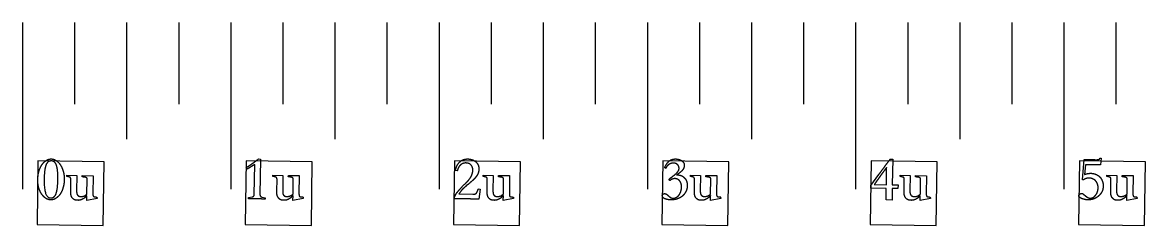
# Model space of a CAD drawing. Header units: millimetres. Extents: x 0 to 200, y -19 to 0.
# Drawn here: x 0 to 102.7, y -18.6 to 0 of the extents above; entities that cross this region are included whole.
import ezdxf

# ---------------------------------------------------------------- set-up
doc = ezdxf.new("R2010")
doc.units = ezdxf.units.MM
doc.layers.get('0').update_dxf_attribs({"linetype": 'CONTINUOUS'})

msp = doc.modelspace()

# ---------------------------------------------------------------- linework, layer by layer
for p, q in [((0, 0), (0, -15.24)), ((4.76, 0), (4.76, -7.47)), ((9.53, 0), (9.53, -10.67)), ((14.29, 0), (14.29, -7.47)), ((19.05, 0), (19.05, -15.24)), ((23.81, 0), (23.81, -7.47)), ((28.57, 0), (28.57, -10.67)), ((33.34, 0), (33.34, -7.47)), ((38.1, 0), (38.1, -15.24)), ((42.86, 0), (42.86, -7.47)), ((47.63, 0), (47.63, -10.67)), ((52.39, 0), (52.39, -7.47)), ((57.15, 0), (57.15, -15.24)), ((61.91, 0), (61.91, -7.47)), ((66.67, 0), (66.67, -10.67)), ((71.44, 0), (71.44, -7.47)), ((76.2, 0), (76.2, -15.24)), ((80.96, 0), (80.96, -7.47)), ((85.72, 0), (85.72, -10.67)), ((90.49, 0), (90.49, -7.47)), ((95.25, 0), (95.25, -15.24)), ((100.01, 0), (100.01, -7.47)), ((20.55, -13.41), (20.46, -13.25)), ((21.24, -12.98), (20.55, -13.41)), ((21.2, -15.72), (21.24, -12.98)), ((21.58, -12.47), (21.77, -12.48)), ((21.77, -12.48), (21.72, -15.73)), ((58.83, -13.34), (58.74, -13.27)), ((58.83, -13.34), (58.74, -13.27)), ((79.01, -14.83), (79.03, -13.25)), ((79.01, -14.83), (79.03, -13.25)), ((79.37, -12.48), (79.59, -12.49)), ((79.37, -12.48), (79.59, -12.49)), ((79.59, -12.49), (79.55, -14.84)), ((79.59, -12.49), (79.55, -14.84)), ((96.96, -14.39), (97.1, -12.52)), ((96.96, -14.39), (97.1, -12.52)), ((97.1, -12.52), (97.78, -12.53)), ((97.1, -12.52), (97.78, -12.53)), ((97.21, -13.01), (97.14, -13.89)), ((97.21, -13.01), (97.14, -13.89)), ((98.6, -13.01), (97.77, -13)), ((98.6, -13.01), (97.77, -13)), ((98.54, -12.41), (98.66, -12.41)), ((98.54, -12.41), (98.66, -12.41)), ((98.66, -12.41), (98.6, -13.01)), ((98.66, -12.41), (98.6, -13.01)), ((4.06, -13.96), (4.97, -13.97)), ((4.06, -14.07), (4.06, -13.96)), ((4.41, -15.47), (4.43, -14.3)), ((4.97, -13.97), (4.95, -15.39)), ((5.46, -14.11), (5.47, -13.98)), ((5.47, -13.98), (6.47, -14)), ((5.9, -15.68), (5.92, -14.33)), ((6.47, -14), (6.45, -15.65)), ((22.91, -13.95), (23.82, -13.97)), ((22.91, -14.07), (22.91, -13.95)), ((23.26, -15.46), (23.28, -14.3)), ((23.82, -13.97), (23.8, -15.39)), ((24.31, -14.1), (24.32, -13.98)), ((24.32, -13.98), (25.32, -13.99)), ((24.75, -15.68), (24.77, -14.33)), ((25.32, -13.99), (25.29, -15.65)), ((39.76, -13.57), (39.6, -13.52)), ((42.14, -13.96), (43.05, -13.97)), ((42.14, -14.07), (42.14, -13.96)), ((42.49, -15.47), (42.51, -14.3)), ((43.05, -13.97), (43.03, -15.39)), ((43.55, -14.11), (43.55, -13.98)), ((43.55, -13.98), (44.55, -13.99)), ((43.98, -15.68), (44, -14.33)), ((44.55, -13.99), (44.53, -15.65)), ((59.21, -14.45), (59.13, -14.33)), ((59.21, -14.45), (59.13, -14.33)), ((61.1, -13.95), (62.01, -13.97)), ((61.1, -14.07), (61.1, -13.95)), ((61.1, -13.95), (62.01, -13.97)), ((61.1, -14.07), (61.1, -13.95)), ((61.45, -15.47), (61.47, -14.3)), ((61.45, -15.47), (61.47, -14.3)), ((62.01, -13.97), (61.99, -15.39)), ((62.01, -13.97), (61.99, -15.39)), ((62.51, -14.1), (62.51, -13.98)), ((62.51, -13.98), (63.51, -13.99)), ((62.51, -14.1), (62.51, -13.98)), ((62.51, -13.98), (63.51, -13.99)), ((62.94, -15.68), (62.96, -14.33)), ((62.94, -15.68), (62.96, -14.33)), ((63.51, -13.99), (63.49, -15.65)), ((63.51, -13.99), (63.49, -15.65)), ((77.59, -14.89), (78.33, -13.88)), ((77.59, -14.89), (78.33, -13.88)), ((80.27, -14.07), (80.28, -13.96)), ((80.27, -14.07), (80.28, -13.96)), ((80.28, -13.96), (81.19, -13.97)), ((80.28, -13.96), (81.19, -13.97)), ((80.63, -15.47), (80.64, -14.3)), ((80.63, -15.47), (80.64, -14.3)), ((81.19, -13.97), (81.17, -15.39)), ((81.19, -13.97), (81.17, -15.39)), ((81.68, -14.11), (81.68, -13.98)), ((81.68, -13.98), (82.69, -14)), ((81.68, -14.11), (81.68, -13.98)), ((81.68, -13.98), (82.69, -14)), ((82.12, -15.68), (82.14, -14.33)), ((82.12, -15.68), (82.14, -14.33)), ((82.69, -14), (82.66, -15.65)), ((82.69, -14), (82.66, -15.65)), ((99.17, -14.07), (99.18, -13.95)), ((99.17, -14.07), (99.18, -13.95)), ((99.18, -13.95), (100.09, -13.97)), ((99.18, -13.95), (100.09, -13.97)), ((99.53, -15.47), (99.54, -14.3)), ((99.53, -15.47), (99.54, -14.3)), ((100.09, -13.97), (100.07, -15.39)), ((100.09, -13.97), (100.07, -15.39)), ((100.58, -14.1), (100.58, -13.98)), ((100.58, -13.98), (101.59, -13.99)), ((100.58, -14.1), (100.58, -13.98)), ((100.58, -13.98), (101.59, -13.99)), ((101.02, -15.68), (101.04, -14.33)), ((101.02, -15.68), (101.04, -14.33)), ((101.59, -13.99), (101.56, -15.65)), ((101.59, -13.99), (101.56, -15.65)), ((40.26, -14.97), (40.44, -14.79)), ((40.8, -14.76), (40.59, -14.94)), ((41.7, -15.21), (41.85, -15.22)), ((41.85, -15.22), (41.75, -16.16)), ((77.58, -15.14), (77.59, -14.89)), ((77.58, -15.14), (77.59, -14.89)), ((79, -15.16), (77.58, -15.14)), ((79, -15.16), (77.58, -15.14)), ((77.9, -14.82), (79.01, -14.83)), ((77.9, -14.82), (79.01, -14.83)), ((78.99, -16.22), (79, -15.16)), ((78.99, -16.22), (79, -15.16)), ((79.54, -15.17), (79.53, -16.23)), ((79.54, -15.17), (79.53, -16.23)), ((80.07, -15.18), (79.54, -15.17)), ((80.07, -15.18), (79.54, -15.17)), ((79.55, -14.84), (80.08, -14.85)), ((79.55, -14.84), (80.08, -14.85)), ((80.08, -14.85), (80.07, -15.18)), ((80.08, -14.85), (80.07, -15.18)), ((97.05, -14.39), (96.96, -14.39)), ((97.05, -14.39), (96.96, -14.39)), ((5.89, -16.26), (5.9, -15.83)), ((6.82, -16.07), (5.89, -16.26)), ((20.66, -15.99), (21, -15.94)), ((20.66, -16.12), (20.66, -15.99)), ((21.92, -15.96), (22.21, -16.01)), ((22.21, -16.01), (22.21, -16.15)), ((24.74, -16.26), (24.75, -15.82)), ((25.67, -16.07), (24.74, -16.26)), ((39.91, -15.67), (41.19, -15.69)), ((43.97, -16.26), (43.98, -15.82)), ((44.9, -16.07), (43.97, -16.26)), ((62.93, -16.26), (62.94, -15.82)), ((62.93, -16.26), (62.94, -15.82)), ((63.86, -16.07), (62.93, -16.26)), ((63.86, -16.07), (62.93, -16.26)), ((79.53, -16.23), (78.99, -16.22)), ((79.53, -16.23), (78.99, -16.22)), ((82.11, -16.26), (82.11, -15.83)), ((82.11, -16.26), (82.11, -15.83)), ((83.04, -16.07), (82.11, -16.26)), ((83.04, -16.07), (82.11, -16.26)), ((101.01, -16.26), (101.01, -15.82)), ((101.01, -16.26), (101.01, -15.82)), ((101.94, -16.07), (101.01, -16.26)), ((101.94, -16.07), (101.01, -16.26))]:
    msp.add_line(p, q)
for points in [[(1.33, -18.46), (7.37, -18.55), (7.46, -12.73), (1.42, -12.64)], [(20.38, -18.46), (26.42, -18.55), (26.51, -12.73), (20.47, -12.64)], [(39.43, -18.46), (45.47, -18.55), (45.56, -12.73), (39.52, -12.64)], [(58.48, -18.46), (64.52, -18.55), (64.61, -12.73), (58.57, -12.64)], [(58.48, -18.46), (64.52, -18.55), (64.61, -12.73), (58.57, -12.64)], [(77.53, -18.46), (83.57, -18.55), (83.66, -12.73), (77.62, -12.64)], [(77.53, -18.46), (83.57, -18.55), (83.66, -12.73), (77.62, -12.64)], [(96.58, -18.46), (102.62, -18.55), (102.71, -12.73), (96.67, -12.64)], [(96.58, -18.46), (102.62, -18.55), (102.71, -12.73), (96.67, -12.64)]]:
    msp.add_lwpolyline(points, close=True)
for points in [[(1.51, -13.59), (1.61, -13.25), (1.78, -13)], [(1.78, -13), (1.95, -12.75), (2.17, -12.61)], [(2.14, -13.06), (2, -13.47), (1.98, -14.34)], [(2.64, -12.65), (2.28, -12.65), (2.14, -13.06)], [(2.17, -12.61), (2.39, -12.47), (2.64, -12.47)], [(2.64, -12.47), (2.89, -12.48), (3.1, -12.63)], [(3.12, -13.08), (2.99, -12.66), (2.64, -12.65)], [(3.1, -12.63), (3.32, -12.78), (3.48, -13.03)], [(3.24, -14.36), (3.25, -13.5), (3.12, -13.08)], [(3.48, -13.03), (3.64, -13.29), (3.74, -13.64)], [(20.46, -13.25), (20.56, -13.19), (20.7, -13.11)], [(20.7, -13.11), (20.84, -13.02), (20.98, -12.92)], [(20.98, -12.92), (21.13, -12.82), (21.28, -12.7)], [(21.28, -12.7), (21.44, -12.59), (21.58, -12.47)], [(39.6, -13.52), (39.7, -13.01), (40, -12.74)], [(40.05, -13.03), (39.85, -13.21), (39.76, -13.57)], [(40, -12.74), (40.3, -12.47), (40.75, -12.47)], [(40.56, -12.84), (40.26, -12.83), (40.05, -13.03)], [(41.02, -13.02), (40.84, -12.84), (40.56, -12.84)], [(40.75, -12.47), (40.96, -12.48), (41.14, -12.54)], [(41.19, -13.5), (41.19, -13.2), (41.02, -13.02)], [(41.14, -12.54), (41.32, -12.61), (41.46, -12.73)], [(41.46, -12.73), (41.6, -12.86), (41.67, -13.02)], [(41.67, -13.02), (41.75, -13.19), (41.75, -13.4)], [(58.74, -13.27), (58.89, -12.89), (59.13, -12.68)], [(58.74, -13.27), (58.89, -12.89), (59.13, -12.68)], [(59.14, -12.96), (58.95, -13.08), (58.83, -13.34)], [(59.14, -12.96), (58.95, -13.08), (58.83, -13.34)], [(59.13, -12.68), (59.36, -12.47), (59.76, -12.47)], [(59.13, -12.68), (59.36, -12.47), (59.76, -12.47)], [(59.53, -12.85), (59.33, -12.85), (59.14, -12.96)], [(59.53, -12.85), (59.33, -12.85), (59.14, -12.96)], [(59.91, -12.99), (59.78, -12.85), (59.53, -12.85)], [(59.91, -12.99), (59.78, -12.85), (59.53, -12.85)], [(59.76, -12.47), (59.91, -12.48), (60.05, -12.52)], [(59.76, -12.47), (59.91, -12.48), (60.05, -12.52)], [(59.87, -13.71), (60.05, -13.52), (60.05, -13.35)], [(59.87, -13.71), (60.05, -13.52), (60.05, -13.35)], [(60.05, -13.35), (60.06, -13.12), (59.91, -12.99)], [(60.05, -13.35), (60.06, -13.12), (59.91, -12.99)], [(60.05, -12.52), (60.2, -12.56), (60.3, -12.64)], [(60.05, -12.52), (60.2, -12.56), (60.3, -12.64)], [(60.3, -12.64), (60.41, -12.72), (60.47, -12.83)], [(60.3, -12.64), (60.41, -12.72), (60.47, -12.83)], [(60.53, -13.08), (60.53, -13.3), (60.34, -13.52)], [(60.53, -13.08), (60.53, -13.3), (60.34, -13.52)], [(60.47, -12.83), (60.54, -12.94), (60.53, -13.08)], [(60.47, -12.83), (60.54, -12.94), (60.53, -13.08)], [(78.33, -13.88), (78.59, -13.53), (78.85, -13.18)], [(78.33, -13.88), (78.59, -13.53), (78.85, -13.18)], [(79.03, -13.25), (78.83, -13.52), (78.67, -13.74)], [(79.03, -13.25), (78.83, -13.52), (78.67, -13.74)], [(78.85, -13.18), (79.1, -12.83), (79.37, -12.48)], [(78.85, -13.18), (79.1, -12.83), (79.37, -12.48)], [(97.39, -13), (97.24, -13), (97.21, -13.01)], [(97.39, -13), (97.24, -13), (97.21, -13.01)], [(97.77, -13), (97.54, -13), (97.39, -13)], [(97.77, -13), (97.54, -13), (97.39, -13)], [(97.78, -12.53), (98, -12.53), (98.14, -12.54)], [(97.78, -12.53), (98, -12.53), (98.14, -12.54)], [(98.14, -12.54), (98.28, -12.54), (98.36, -12.53)], [(98.14, -12.54), (98.28, -12.54), (98.36, -12.53)], [(98.36, -12.53), (98.44, -12.52), (98.48, -12.49)], [(98.36, -12.53), (98.44, -12.52), (98.48, -12.49)], [(98.48, -12.49), (98.52, -12.46), (98.54, -12.41)], [(98.48, -12.49), (98.52, -12.46), (98.54, -12.41)], [(1.4, -14.33), (1.4, -13.94), (1.51, -13.59)], [(1.48, -15.07), (1.39, -14.72), (1.4, -14.33)], [(1.98, -14.34), (1.96, -16.03), (2.58, -16.04)], [(3.08, -15.63), (3.22, -15.22), (3.24, -14.36)], [(3.82, -14.37), (3.82, -14.75), (3.71, -15.09)], [(3.74, -13.64), (3.83, -13.98), (3.82, -14.37)], [(4.25, -14.11), (4.18, -14.1), (4.06, -14.07)], [(4.36, -14.16), (4.33, -14.13), (4.25, -14.11)], [(4.41, -14.22), (4.4, -14.19), (4.36, -14.16)], [(4.43, -14.3), (4.43, -14.25), (4.41, -14.22)], [(5.72, -14.14), (5.62, -14.13), (5.46, -14.11)], [(5.85, -14.19), (5.81, -14.16), (5.72, -14.14)], [(5.91, -14.25), (5.9, -14.22), (5.85, -14.19)], [(5.92, -14.33), (5.92, -14.28), (5.91, -14.25)], [(23.1, -14.11), (23.03, -14.09), (22.91, -14.07)], [(23.21, -14.16), (23.17, -14.13), (23.1, -14.11)], [(23.26, -14.22), (23.25, -14.18), (23.21, -14.16)], [(23.28, -14.3), (23.28, -14.25), (23.26, -14.22)], [(24.57, -14.14), (24.47, -14.12), (24.31, -14.1)], [(24.7, -14.19), (24.66, -14.16), (24.57, -14.14)], [(24.76, -14.25), (24.75, -14.21), (24.7, -14.19)], [(24.77, -14.33), (24.77, -14.28), (24.76, -14.25)], [(40.8, -14.41), (40.95, -14.23), (41.03, -14.08)], [(41.03, -14.08), (41.11, -13.93), (41.15, -13.79)], [(41.15, -13.79), (41.19, -13.65), (41.19, -13.5)], [(41.47, -14.12), (41.35, -14.28), (41.17, -14.44)], [(41.67, -13.78), (41.6, -13.95), (41.47, -14.12)], [(41.75, -13.4), (41.74, -13.61), (41.67, -13.78)], [(42.33, -14.11), (42.26, -14.1), (42.14, -14.07)], [(42.44, -14.16), (42.41, -14.13), (42.33, -14.11)], [(42.49, -14.22), (42.48, -14.19), (42.44, -14.16)], [(42.51, -14.3), (42.51, -14.25), (42.49, -14.22)], [(43.8, -14.14), (43.71, -14.12), (43.55, -14.11)], [(43.94, -14.19), (43.89, -14.16), (43.8, -14.14)], [(43.99, -14.25), (43.98, -14.22), (43.94, -14.19)], [(44, -14.33), (44, -14.28), (43.99, -14.25)], [(59.13, -14.33), (59.19, -14.28), (59.25, -14.23)], [(59.13, -14.33), (59.19, -14.28), (59.25, -14.23)], [(59.68, -14.27), (59.43, -14.26), (59.21, -14.45)], [(59.68, -14.27), (59.43, -14.26), (59.21, -14.45)], [(59.25, -14.23), (59.31, -14.18), (59.38, -14.13)], [(59.25, -14.23), (59.31, -14.18), (59.38, -14.13)], [(59.38, -14.13), (59.7, -13.9), (59.87, -13.71)], [(59.38, -14.13), (59.7, -13.9), (59.87, -13.71)], [(60.11, -14.48), (59.94, -14.27), (59.68, -14.27)], [(60.11, -14.48), (59.94, -14.27), (59.68, -14.27)], [(60.34, -13.52), (60.16, -13.73), (59.83, -13.93)], [(60.34, -13.52), (60.16, -13.73), (59.83, -13.93)], [(59.83, -13.93), (60.05, -13.92), (60.24, -13.99)], [(59.83, -13.93), (60.05, -13.92), (60.24, -13.99)], [(60.24, -13.99), (60.42, -14.06), (60.54, -14.19)], [(60.24, -13.99), (60.42, -14.06), (60.54, -14.19)], [(60.54, -14.19), (60.67, -14.32), (60.74, -14.51)], [(60.54, -14.19), (60.67, -14.32), (60.74, -14.51)], [(61.29, -14.11), (61.22, -14.09), (61.1, -14.07)], [(61.29, -14.11), (61.22, -14.09), (61.1, -14.07)], [(61.4, -14.16), (61.37, -14.13), (61.29, -14.11)], [(61.4, -14.16), (61.37, -14.13), (61.29, -14.11)], [(61.45, -14.22), (61.44, -14.18), (61.4, -14.16)], [(61.45, -14.22), (61.44, -14.18), (61.4, -14.16)], [(61.47, -14.3), (61.47, -14.25), (61.45, -14.22)], [(61.47, -14.3), (61.47, -14.25), (61.45, -14.22)], [(62.76, -14.14), (62.67, -14.12), (62.51, -14.1)], [(62.76, -14.14), (62.67, -14.12), (62.51, -14.1)], [(62.89, -14.19), (62.85, -14.16), (62.76, -14.14)], [(62.89, -14.19), (62.85, -14.16), (62.76, -14.14)], [(62.95, -14.25), (62.94, -14.21), (62.89, -14.19)], [(62.95, -14.25), (62.94, -14.21), (62.89, -14.19)], [(62.96, -14.33), (62.96, -14.28), (62.95, -14.25)], [(62.96, -14.33), (62.96, -14.28), (62.95, -14.25)], [(78.38, -14.14), (78.25, -14.32), (78.13, -14.49)], [(78.38, -14.14), (78.25, -14.32), (78.13, -14.49)], [(78.67, -13.74), (78.51, -13.95), (78.38, -14.14)], [(78.67, -13.74), (78.51, -13.95), (78.38, -14.14)], [(80.47, -14.12), (80.39, -14.1), (80.27, -14.07)], [(80.47, -14.12), (80.39, -14.1), (80.27, -14.07)], [(80.58, -14.16), (80.54, -14.13), (80.47, -14.12)], [(80.58, -14.16), (80.54, -14.13), (80.47, -14.12)], [(80.63, -14.22), (80.62, -14.19), (80.58, -14.16)], [(80.63, -14.22), (80.62, -14.19), (80.58, -14.16)], [(80.64, -14.3), (80.64, -14.25), (80.63, -14.22)], [(80.64, -14.3), (80.64, -14.25), (80.63, -14.22)], [(81.93, -14.14), (81.84, -14.13), (81.68, -14.11)], [(81.93, -14.14), (81.84, -14.13), (81.68, -14.11)], [(82.07, -14.19), (82.03, -14.16), (81.93, -14.14)], [(82.07, -14.19), (82.03, -14.16), (81.93, -14.14)], [(82.13, -14.25), (82.12, -14.22), (82.07, -14.19)], [(82.13, -14.25), (82.12, -14.22), (82.07, -14.19)], [(82.14, -14.33), (82.14, -14.28), (82.13, -14.25)], [(82.14, -14.33), (82.14, -14.28), (82.13, -14.25)], [(97.58, -14.22), (97.21, -14.22), (97.05, -14.39)], [(97.58, -14.22), (97.21, -14.22), (97.05, -14.39)], [(97.14, -13.89), (97.26, -13.83), (97.41, -13.81)], [(97.14, -13.89), (97.26, -13.83), (97.41, -13.81)], [(97.41, -13.81), (97.57, -13.78), (97.7, -13.78)], [(97.41, -13.81), (97.57, -13.78), (97.7, -13.78)], [(97.9, -14.3), (97.76, -14.23), (97.58, -14.22)], [(97.9, -14.3), (97.76, -14.23), (97.58, -14.22)], [(97.7, -13.78), (97.97, -13.79), (98.18, -13.88)], [(97.7, -13.78), (97.97, -13.79), (98.18, -13.88)], [(98.16, -14.48), (98.05, -14.36), (97.9, -14.3)], [(98.16, -14.48), (98.05, -14.36), (97.9, -14.3)], [(98.18, -13.88), (98.4, -13.97), (98.55, -14.13)], [(98.18, -13.88), (98.4, -13.97), (98.55, -14.13)], [(98.55, -14.13), (98.69, -14.29), (98.77, -14.51)], [(98.55, -14.13), (98.69, -14.29), (98.77, -14.51)], [(99.37, -14.11), (99.29, -14.09), (99.17, -14.07)], [(99.37, -14.11), (99.29, -14.09), (99.17, -14.07)], [(99.48, -14.16), (99.44, -14.13), (99.37, -14.11)], [(99.48, -14.16), (99.44, -14.13), (99.37, -14.11)], [(99.53, -14.22), (99.52, -14.18), (99.48, -14.16)], [(99.53, -14.22), (99.52, -14.18), (99.48, -14.16)], [(99.54, -14.3), (99.55, -14.25), (99.53, -14.22)], [(99.54, -14.3), (99.55, -14.25), (99.53, -14.22)], [(100.83, -14.14), (100.74, -14.12), (100.58, -14.1)], [(100.83, -14.14), (100.74, -14.12), (100.58, -14.1)], [(100.97, -14.19), (100.93, -14.16), (100.83, -14.14)], [(100.97, -14.19), (100.93, -14.16), (100.83, -14.14)], [(101.03, -14.25), (101.02, -14.21), (100.97, -14.19)], [(101.03, -14.25), (101.02, -14.21), (100.97, -14.19)], [(101.04, -14.33), (101.04, -14.28), (101.03, -14.25)], [(101.04, -14.33), (101.04, -14.28), (101.03, -14.25)], [(1.74, -15.66), (1.58, -15.41), (1.48, -15.07)], [(3.71, -15.09), (3.62, -15.43), (3.45, -15.68)], [(4.95, -15.39), (4.95, -15.67), (5.04, -15.78)], [(23.8, -15.39), (23.79, -15.66), (23.88, -15.78)], [(39.68, -15.63), (39.77, -15.5), (39.9, -15.35)], [(39.9, -15.35), (40.04, -15.19), (40.26, -14.97)], [(40.26, -15.24), (40.08, -15.42), (39.91, -15.67)], [(40.59, -14.94), (40.43, -15.06), (40.26, -15.24)], [(40.44, -14.79), (40.65, -14.58), (40.8, -14.41)], [(41.17, -14.44), (41, -14.59), (40.8, -14.76)], [(41.61, -15.44), (41.64, -15.35), (41.7, -15.21)], [(43.03, -15.39), (43.03, -15.67), (43.12, -15.78)], [(60.28, -15.05), (60.28, -14.68), (60.11, -14.48)], [(60.28, -15.05), (60.28, -14.68), (60.11, -14.48)], [(60.22, -15.42), (60.27, -15.24), (60.28, -15.05)], [(60.22, -15.42), (60.27, -15.24), (60.28, -15.05)], [(60.8, -14.9), (60.8, -15.19), (60.68, -15.43)], [(60.8, -14.9), (60.8, -15.19), (60.68, -15.43)], [(60.74, -14.51), (60.81, -14.69), (60.8, -14.9)], [(60.74, -14.51), (60.81, -14.69), (60.8, -14.9)], [(61.99, -15.39), (61.99, -15.66), (62.08, -15.78)], [(61.99, -15.39), (61.99, -15.66), (62.08, -15.78)], [(78.13, -14.49), (78.01, -14.65), (77.9, -14.82)], [(78.13, -14.49), (78.01, -14.65), (77.9, -14.82)], [(81.17, -15.39), (81.16, -15.67), (81.25, -15.78)], [(81.17, -15.39), (81.16, -15.67), (81.25, -15.78)], [(98.32, -14.76), (98.26, -14.6), (98.16, -14.48)], [(98.32, -14.76), (98.26, -14.6), (98.16, -14.48)], [(98.38, -15.11), (98.38, -14.92), (98.32, -14.76)], [(98.38, -15.11), (98.38, -14.92), (98.32, -14.76)], [(98.32, -15.47), (98.37, -15.3), (98.38, -15.11)], [(98.32, -15.47), (98.37, -15.3), (98.38, -15.11)], [(98.84, -14.96), (98.84, -15.25), (98.72, -15.48)], [(98.84, -14.96), (98.84, -15.25), (98.72, -15.48)], [(98.77, -14.51), (98.85, -14.72), (98.84, -14.96)], [(98.77, -14.51), (98.85, -14.72), (98.84, -14.96)], [(100.07, -15.39), (100.06, -15.66), (100.15, -15.78)], [(100.07, -15.39), (100.06, -15.66), (100.15, -15.78)], [(2.12, -16.06), (1.91, -15.92), (1.74, -15.66)], [(2.59, -16.21), (2.34, -16.21), (2.12, -16.06)], [(2.58, -16.04), (2.94, -16.04), (3.08, -15.63)], [(3.05, -16.07), (2.83, -16.22), (2.59, -16.21)], [(3.45, -15.68), (3.28, -15.93), (3.05, -16.07)], [(4.56, -16.03), (4.4, -15.82), (4.41, -15.47)], [(5.05, -16.25), (4.72, -16.25), (4.56, -16.03)], [(5.04, -15.78), (5.13, -15.9), (5.34, -15.9)], [(5.28, -16.23), (5.18, -16.26), (5.05, -16.25)], [(5.49, -16.15), (5.39, -16.2), (5.28, -16.23)], [(5.34, -15.9), (5.5, -15.9), (5.63, -15.86)], [(5.69, -16.02), (5.59, -16.1), (5.49, -16.15)], [(5.63, -15.86), (5.77, -15.8), (5.9, -15.68)], [(5.9, -15.83), (5.79, -15.93), (5.69, -16.02)], [(6.45, -15.65), (6.44, -15.75), (6.45, -15.81)], [(6.45, -15.81), (6.46, -15.86), (6.49, -15.89)], [(6.49, -15.89), (6.53, -15.92), (6.61, -15.93)], [(6.61, -15.93), (6.68, -15.95), (6.81, -15.95)], [(6.81, -15.95), (6.81, -15.98), (6.81, -16.01)], [(6.81, -16.01), (6.82, -16.04), (6.82, -16.07)], [(21.01, -16.12), (20.81, -16.12), (20.66, -16.12)], [(21, -15.94), (21.2, -15.9), (21.2, -15.72)], [(21.44, -16.12), (21.22, -16.12), (21.01, -16.12)], [(21.86, -16.13), (21.65, -16.12), (21.44, -16.12)], [(21.72, -15.73), (21.72, -15.92), (21.92, -15.96)], [(22.21, -16.15), (22.06, -16.14), (21.86, -16.13)], [(23.41, -16.03), (23.25, -15.82), (23.26, -15.46)], [(23.89, -16.25), (23.57, -16.25), (23.41, -16.03)], [(23.88, -15.78), (23.98, -15.9), (24.19, -15.9)], [(24.13, -16.23), (24.03, -16.25), (23.89, -16.25)], [(24.34, -16.15), (24.24, -16.2), (24.13, -16.23)], [(24.19, -15.9), (24.35, -15.9), (24.48, -15.85)], [(24.54, -16.01), (24.44, -16.09), (24.34, -16.15)], [(24.48, -15.85), (24.61, -15.8), (24.75, -15.68)], [(24.75, -15.82), (24.63, -15.93), (24.54, -16.01)], [(25.29, -15.65), (25.29, -15.74), (25.3, -15.8)], [(25.3, -15.8), (25.31, -15.86), (25.34, -15.89)], [(25.34, -15.89), (25.38, -15.92), (25.46, -15.93)], [(25.46, -15.93), (25.53, -15.94), (25.66, -15.95)], [(25.66, -15.95), (25.66, -15.97), (25.66, -16.01)], [(25.66, -16.01), (25.67, -16.04), (25.67, -16.07)], [(39.47, -16.12), (39.51, -15.99), (39.55, -15.88)], [(39.97, -16.12), (39.67, -16.11), (39.47, -16.12)], [(39.55, -15.88), (39.6, -15.76), (39.68, -15.63)], [(40.65, -16.12), (40.27, -16.12), (39.97, -16.12)], [(41.28, -16.14), (41.03, -16.13), (40.65, -16.12)], [(41.19, -15.69), (41.33, -15.69), (41.4, -15.67)], [(41.75, -16.16), (41.54, -16.14), (41.28, -16.14)], [(41.4, -15.67), (41.48, -15.64), (41.52, -15.59)], [(41.52, -15.59), (41.57, -15.53), (41.61, -15.44)], [(42.64, -16.03), (42.49, -15.82), (42.49, -15.47)], [(43.13, -16.25), (42.8, -16.25), (42.64, -16.03)], [(43.12, -15.78), (43.21, -15.9), (43.42, -15.9)], [(43.36, -16.23), (43.26, -16.26), (43.13, -16.25)], [(43.57, -16.15), (43.47, -16.2), (43.36, -16.23)], [(43.42, -15.9), (43.58, -15.9), (43.71, -15.86)], [(43.77, -16.02), (43.67, -16.1), (43.57, -16.15)], [(43.71, -15.86), (43.85, -15.8), (43.98, -15.68)], [(43.98, -15.82), (43.87, -15.93), (43.77, -16.02)], [(44.53, -15.65), (44.53, -15.75), (44.53, -15.8)], [(44.53, -15.8), (44.54, -15.86), (44.58, -15.89)], [(44.58, -15.89), (44.62, -15.92), (44.69, -15.93)], [(44.69, -15.93), (44.77, -15.95), (44.9, -15.95)], [(44.9, -15.95), (44.9, -15.98), (44.9, -16.01)], [(44.9, -16.01), (44.9, -16.04), (44.9, -16.07)], [(58.52, -15.83), (58.52, -15.78), (58.56, -15.73)], [(58.52, -15.83), (58.52, -15.78), (58.56, -15.73)], [(58.73, -16.1), (58.52, -15.99), (58.52, -15.83)], [(58.73, -16.1), (58.52, -15.99), (58.52, -15.83)], [(58.56, -15.73), (58.6, -15.67), (58.66, -15.65)], [(58.56, -15.73), (58.6, -15.67), (58.66, -15.65)], [(58.66, -15.65), (58.73, -15.63), (58.82, -15.65)], [(58.66, -15.65), (58.73, -15.63), (58.82, -15.65)], [(59.34, -16.21), (58.94, -16.2), (58.73, -16.1)], [(59.34, -16.21), (58.94, -16.2), (58.73, -16.1)], [(58.82, -15.65), (58.91, -15.68), (59.01, -15.78)], [(58.82, -15.65), (58.91, -15.68), (59.01, -15.78)], [(59.01, -15.78), (59.18, -15.93), (59.28, -16)], [(59.01, -15.78), (59.18, -15.93), (59.28, -16)], [(59.28, -16), (59.38, -16.05), (59.5, -16.06)], [(59.28, -16), (59.38, -16.05), (59.5, -16.06)], [(59.9, -16.12), (59.64, -16.21), (59.34, -16.21)], [(59.9, -16.12), (59.64, -16.21), (59.34, -16.21)], [(59.5, -16.06), (59.68, -16.06), (59.81, -15.97)], [(59.5, -16.06), (59.68, -16.06), (59.81, -15.97)], [(59.81, -15.97), (59.96, -15.89), (60.06, -15.75)], [(59.81, -15.97), (59.96, -15.89), (60.06, -15.75)], [(60.37, -15.85), (60.17, -16.02), (59.9, -16.12)], [(60.37, -15.85), (60.17, -16.02), (59.9, -16.12)], [(60.06, -15.75), (60.17, -15.61), (60.22, -15.42)], [(60.06, -15.75), (60.17, -15.61), (60.22, -15.42)], [(60.68, -15.43), (60.57, -15.67), (60.37, -15.85)], [(60.68, -15.43), (60.57, -15.67), (60.37, -15.85)], [(61.6, -16.03), (61.44, -15.82), (61.45, -15.47)], [(61.6, -16.03), (61.44, -15.82), (61.45, -15.47)], [(62.09, -16.25), (61.76, -16.25), (61.6, -16.03)], [(62.09, -16.25), (61.76, -16.25), (61.6, -16.03)], [(62.08, -15.78), (62.17, -15.9), (62.38, -15.9)], [(62.08, -15.78), (62.17, -15.9), (62.38, -15.9)], [(62.32, -16.23), (62.22, -16.25), (62.09, -16.25)], [(62.32, -16.23), (62.22, -16.25), (62.09, -16.25)], [(62.53, -16.15), (62.43, -16.2), (62.32, -16.23)], [(62.53, -16.15), (62.43, -16.2), (62.32, -16.23)], [(62.38, -15.9), (62.54, -15.9), (62.67, -15.85)], [(62.38, -15.9), (62.54, -15.9), (62.67, -15.85)], [(62.73, -16.02), (62.63, -16.09), (62.53, -16.15)], [(62.73, -16.02), (62.63, -16.09), (62.53, -16.15)], [(62.67, -15.85), (62.81, -15.8), (62.94, -15.68)], [(62.67, -15.85), (62.81, -15.8), (62.94, -15.68)], [(62.94, -15.82), (62.83, -15.93), (62.73, -16.02)], [(62.94, -15.82), (62.83, -15.93), (62.73, -16.02)], [(63.49, -15.65), (63.48, -15.75), (63.49, -15.8)], [(63.49, -15.65), (63.48, -15.75), (63.49, -15.8)], [(63.49, -15.8), (63.5, -15.86), (63.53, -15.89)], [(63.49, -15.8), (63.5, -15.86), (63.53, -15.89)], [(63.53, -15.89), (63.57, -15.92), (63.65, -15.93)], [(63.53, -15.89), (63.57, -15.92), (63.65, -15.93)], [(63.65, -15.93), (63.72, -15.94), (63.86, -15.95)], [(63.65, -15.93), (63.72, -15.94), (63.86, -15.95)], [(63.86, -15.95), (63.85, -15.98), (63.85, -16.01)], [(63.86, -15.95), (63.85, -15.98), (63.85, -16.01)], [(63.85, -16.01), (63.86, -16.04), (63.86, -16.07)], [(63.85, -16.01), (63.86, -16.04), (63.86, -16.07)], [(80.78, -16.03), (80.62, -15.82), (80.63, -15.47)], [(80.78, -16.03), (80.62, -15.82), (80.63, -15.47)], [(81.26, -16.25), (80.93, -16.25), (80.78, -16.03)], [(81.26, -16.25), (80.93, -16.25), (80.78, -16.03)], [(81.25, -15.78), (81.35, -15.9), (81.56, -15.9)], [(81.25, -15.78), (81.35, -15.9), (81.56, -15.9)], [(81.5, -16.23), (81.39, -16.26), (81.26, -16.25)], [(81.5, -16.23), (81.39, -16.26), (81.26, -16.25)], [(81.71, -16.15), (81.61, -16.2), (81.5, -16.23)], [(81.71, -16.15), (81.61, -16.2), (81.5, -16.23)], [(81.56, -15.9), (81.72, -15.91), (81.85, -15.86)], [(81.56, -15.9), (81.72, -15.91), (81.85, -15.86)], [(81.9, -16.02), (81.81, -16.1), (81.71, -16.15)], [(81.9, -16.02), (81.81, -16.1), (81.71, -16.15)], [(81.85, -15.86), (81.98, -15.8), (82.12, -15.68)], [(81.85, -15.86), (81.98, -15.8), (82.12, -15.68)], [(82.11, -15.83), (82, -15.93), (81.9, -16.02)], [(82.11, -15.83), (82, -15.93), (81.9, -16.02)], [(82.66, -15.65), (82.66, -15.75), (82.67, -15.81)], [(82.66, -15.65), (82.66, -15.75), (82.67, -15.81)], [(82.67, -15.81), (82.68, -15.86), (82.71, -15.89)], [(82.67, -15.81), (82.68, -15.86), (82.71, -15.89)], [(82.71, -15.89), (82.75, -15.92), (82.82, -15.93)], [(82.71, -15.89), (82.75, -15.92), (82.82, -15.93)], [(82.82, -15.93), (82.9, -15.95), (83.03, -15.95)], [(82.82, -15.93), (82.9, -15.95), (83.03, -15.95)], [(83.03, -15.95), (83.03, -15.98), (83.03, -16.01)], [(83.03, -15.95), (83.03, -15.98), (83.03, -16.01)], [(83.03, -16.01), (83.04, -16.04), (83.04, -16.07)], [(83.03, -16.01), (83.04, -16.04), (83.04, -16.07)], [(96.62, -15.83), (96.62, -15.77), (96.67, -15.73)], [(96.62, -15.83), (96.62, -15.77), (96.67, -15.73)], [(96.7, -15.99), (96.62, -15.92), (96.62, -15.83)], [(96.7, -15.99), (96.62, -15.92), (96.62, -15.83)], [(96.67, -15.73), (96.71, -15.67), (96.76, -15.65)], [(96.67, -15.73), (96.71, -15.67), (96.76, -15.65)], [(96.91, -16.1), (96.78, -16.05), (96.7, -15.99)], [(96.91, -16.1), (96.78, -16.05), (96.7, -15.99)], [(96.76, -15.65), (96.82, -15.62), (96.88, -15.63)], [(96.76, -15.65), (96.82, -15.62), (96.88, -15.63)], [(96.88, -15.63), (96.94, -15.62), (96.99, -15.66)], [(96.88, -15.63), (96.94, -15.62), (96.99, -15.66)], [(97.18, -16.18), (97.03, -16.15), (96.91, -16.1)], [(97.18, -16.18), (97.03, -16.15), (96.91, -16.1)], [(96.99, -15.66), (97.11, -15.76), (97.2, -15.83)], [(96.99, -15.66), (97.11, -15.76), (97.2, -15.83)], [(97.46, -16.21), (97.32, -16.21), (97.18, -16.18)], [(97.46, -16.21), (97.32, -16.21), (97.18, -16.18)], [(97.2, -15.83), (97.29, -15.9), (97.36, -15.95)], [(97.2, -15.83), (97.29, -15.9), (97.36, -15.95)], [(97.36, -15.95), (97.43, -16), (97.49, -16.02)], [(97.36, -15.95), (97.43, -16), (97.49, -16.02)], [(97.96, -16.13), (97.72, -16.21), (97.46, -16.21)], [(97.96, -16.13), (97.72, -16.21), (97.46, -16.21)], [(97.49, -16.02), (97.56, -16.04), (97.64, -16.05)], [(97.49, -16.02), (97.56, -16.04), (97.64, -16.05)], [(97.64, -16.05), (97.8, -16.05), (97.94, -15.98)], [(97.64, -16.05), (97.8, -16.05), (97.94, -15.98)], [(97.94, -15.98), (98.07, -15.9), (98.16, -15.77)], [(97.94, -15.98), (98.07, -15.9), (98.16, -15.77)], [(98.4, -15.87), (98.21, -16.04), (97.96, -16.13)], [(98.4, -15.87), (98.21, -16.04), (97.96, -16.13)], [(98.16, -15.77), (98.26, -15.64), (98.32, -15.47)], [(98.16, -15.77), (98.26, -15.64), (98.32, -15.47)], [(98.72, -15.48), (98.6, -15.71), (98.4, -15.87)], [(98.72, -15.48), (98.6, -15.71), (98.4, -15.87)], [(99.68, -16.03), (99.52, -15.82), (99.53, -15.47)], [(99.68, -16.03), (99.52, -15.82), (99.53, -15.47)], [(100.16, -16.25), (99.84, -16.25), (99.68, -16.03)], [(100.16, -16.25), (99.84, -16.25), (99.68, -16.03)], [(100.15, -15.78), (100.25, -15.9), (100.46, -15.9)], [(100.15, -15.78), (100.25, -15.9), (100.46, -15.9)], [(100.4, -16.23), (100.3, -16.25), (100.16, -16.25)], [(100.4, -16.23), (100.3, -16.25), (100.16, -16.25)], [(100.61, -16.15), (100.51, -16.2), (100.4, -16.23)], [(100.61, -16.15), (100.51, -16.2), (100.4, -16.23)], [(100.46, -15.9), (100.62, -15.9), (100.75, -15.85)], [(100.46, -15.9), (100.62, -15.9), (100.75, -15.85)], [(100.8, -16.02), (100.71, -16.09), (100.61, -16.15)], [(100.8, -16.02), (100.71, -16.09), (100.61, -16.15)], [(100.75, -15.85), (100.88, -15.8), (101.02, -15.68)], [(100.75, -15.85), (100.88, -15.8), (101.02, -15.68)], [(101.01, -15.82), (100.9, -15.93), (100.8, -16.02)], [(101.01, -15.82), (100.9, -15.93), (100.8, -16.02)], [(101.56, -15.65), (101.56, -15.75), (101.57, -15.8)], [(101.56, -15.65), (101.56, -15.75), (101.57, -15.8)], [(101.57, -15.8), (101.58, -15.86), (101.61, -15.89)], [(101.57, -15.8), (101.58, -15.86), (101.61, -15.89)], [(101.61, -15.89), (101.65, -15.92), (101.73, -15.93)], [(101.61, -15.89), (101.65, -15.92), (101.73, -15.93)], [(101.73, -15.93), (101.8, -15.94), (101.93, -15.95)], [(101.73, -15.93), (101.8, -15.94), (101.93, -15.95)], [(101.93, -15.95), (101.93, -15.98), (101.93, -16.01)], [(101.93, -15.95), (101.93, -15.98), (101.93, -16.01)], [(101.93, -16.01), (101.94, -16.04), (101.94, -16.07)], [(101.93, -16.01), (101.94, -16.04), (101.94, -16.07)]]:
    msp.add_open_spline(points, degree=2)

doc.saveas('drawing.dxf')
